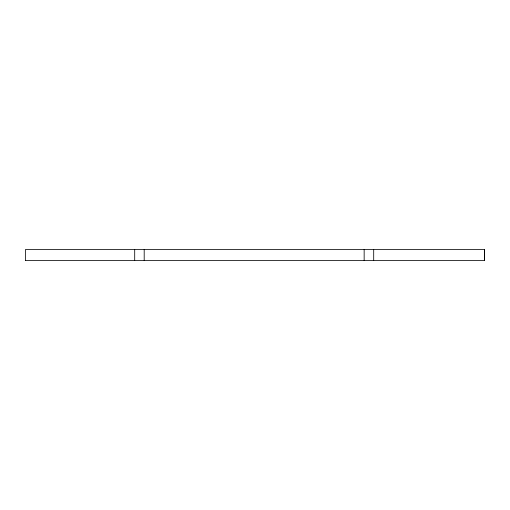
<?xml version="1.0" encoding="UTF-8"?>
<svg xmlns="http://www.w3.org/2000/svg" width="510" height="510" viewBox="0 0 510 510"><rect width="100%" height="100%" fill="white"/><g stroke="black" fill="none" stroke-linecap="round" stroke-linejoin="round"><path stroke-width="0.76" d="M25.5 260.502L484.474 260.502L484.5 249.498L25.5 249.498L25.545 260.502M484.455 249.498L484.455 260.502M373.696 249.498L373.696 260.502M364.153 249.498L364.153 260.502M144.196 249.498L144.196 260.502M134.697 249.498L134.697 260.502"/></g></svg>
